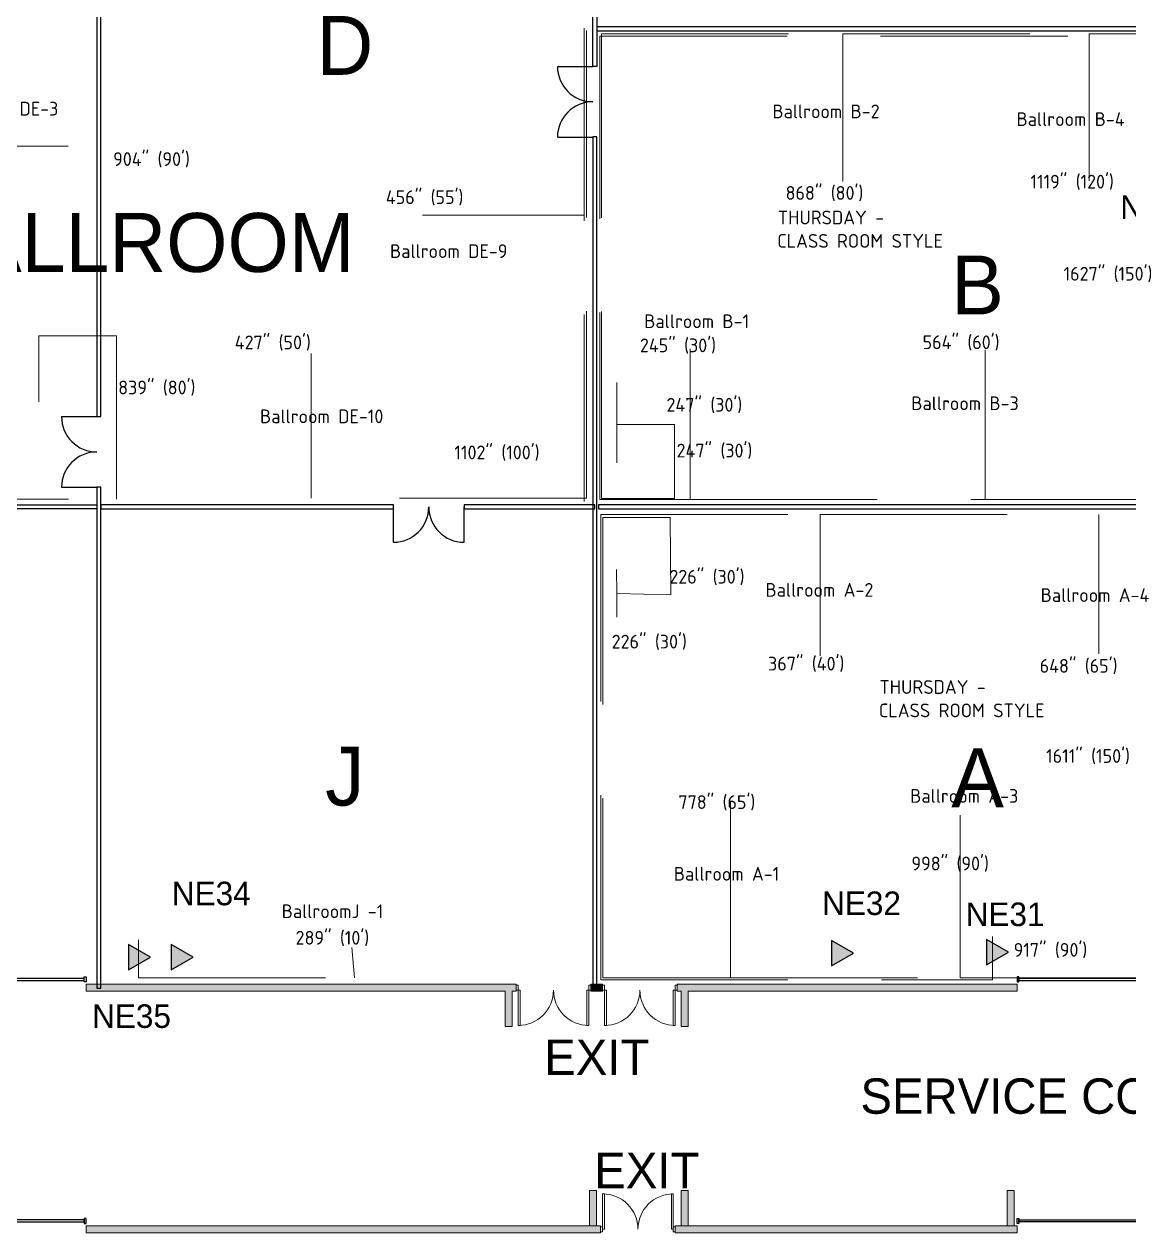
# Model space of a CAD drawing. Header units: inches. Extents: x 619 to 4401, y -2787 to -96.
# Drawn here: x 2310 to 3435, y -2747 to -1516 of the extents above; entities that cross this region are included whole.
import ezdxf
from ezdxf.enums import TextEntityAlignment as Align

# ---------------------------------------------------------------- set-up
doc = ezdxf.new("R2010")
doc.units = ezdxf.units.IN
doc.header["$LTSCALE"] = 100
doc.header["$MEASUREMENT"] = 0
doc.linetypes.add('DASHED', pattern=[19.049999999999997, 12.7, -6.35])
doc.linetypes.add('DASHEDTINY', pattern=[2.8575, 1.905, -0.9525])
for name, color, linetype, lineweight, true_color in [('AP-Name', 176, 'CONTINUOUS', 18, 0x000080), ('bldg_airwall_text', 176, 'CONTINUOUS', 25, 0x000080), ('bldg_text1', 96, 'CONTINUOUS', 25, 0x008000), ('WIRE RUN', 200, 'DASHEDTINY', 13, 0xaa00ff)]:
    doc.layers.add(name, color=color, linetype=linetype, lineweight=lineweight, true_color=true_color)
for name, color, linetype, lineweight in [('bldg_airwall', 52, 'DASHED', 25), ('bldg_doors', 7, 'CONTINUOUS', 13), ('bldg_text90', 94, 'CONTINUOUS', 25), ('bldg_wallint', 7, 'CONTINUOUS', 13), ('bldg_wallintsol', 7, 'CONTINUOUS', 13), ('data_jack', 110, 'CONTINUOUS', 25), ('LENGTH', 4, 'CONTINUOUS', 18)]:
    doc.layers.add(name, color=color, linetype=linetype, lineweight=lineweight)
doc.layers.add('bldg_doors_service', color=7, linetype='CONTINUOUS')
doc.layers.add('LAB DAY', color=140, linetype='CONTINUOUS', true_color=0x26a8ff)
doc.styles.add('bldgtx36', font='bldgtx36')
doc.styles.add('iso3098', font='iso3098')
doc.styles.add('showtx24', font='showtx24')

msp = doc.modelspace()

# ---------------------------------------------------------------- hatches: boundary and pattern name
at = {"layer": 'bldg_wallintsol'}
for points in [[(2811.458227699164, -2493.740741286925), (2803.833227699163, -2493.740741286925), (2373.458227699163, -2493.740741286925), (2373.458227699163, -2500.990741286925), (2800.208227699163, -2500.990741286925), (2800.208227699163, -2536.990741286924), (2807.458227699163, -2536.990741286925), (2807.458227699163, -2500.990741286925), (2811.458227699164, -2500.990741286925)], [(2899.458227699163, -2493.740741286925), (2887.458227699163, -2493.740741286925), (2887.458227699164, -2500.990741286925), (2899.458227699163, -2500.990741286925)], [(3321.458227699164, -2493.740741286925), (2983.083227699163, -2493.740741286925), (2975.458227699164, -2493.740741286924), (2975.458227699164, -2500.990741286925), (2979.458227699163, -2500.990741286925), (2979.458227699163, -2536.990741286924), (2986.708227699163, -2536.990741286925), (2986.708227699163, -2500.990741286924), (3321.458227699164, -2500.990741286925)], [(2893.230574189852, -2703.740741286927), (2885.980574189852, -2703.740741286927), (2885.980574189851, -2739.740741286926), (2893.230574189852, -2739.740741286926)], [(2986.708227699163, -2703.740741286927), (2979.458227699164, -2703.740741286927), (2979.458227699164, -2739.740741286927), (2986.708227699163, -2739.740741286928)], [(3318.622914502929, -2703.740741286927), (3311.372914502929, -2703.740741286927), (3311.372914502929, -2739.740741286927), (3318.622914502929, -2739.740741286927)], [(2897.458227699163, -2739.740741286926), (2373.458227699164, -2739.740741286927), (2373.458227699163, -2746.990741286927), (2897.458227699163, -2746.990741286927)], [(3321.458227699164, -2739.740741286927), (2973.458227699163, -2739.740741286927), (2973.458227699163, -2746.990741286926), (3321.458227699164, -2746.990741286927)]]:
    msp.add_hatch(color=256, dxfattribs=at).paths.add_polyline_path(points, flags=0)
at = {"layer": 'data_jack'}
for points in [[(3155.024428569972, -2462.10371393832), (3132.635032689401, -2449.17719019968), (3132.635032689401, -2475.030237676961)], [(3290.440727626187, -2448.379322886368), (3290.440727626187, -2474.23237036365), (3312.830123506758, -2461.305846625009)], [(2416.541362804255, -2453.387200135697), (2416.541362804255, -2479.240247612979), (2438.930758684826, -2466.313723874338)], [(2460.26734948064, -2453.387200135697), (2460.26734948064, -2479.240247612979), (2482.656745361211, -2466.313723874338)]]:
    msp.add_hatch(color=256, dxfattribs=at).paths.add_polyline_path(points, flags=0)

# ---------------------------------------------------------------- linework, layer by layer
at = {"layer": 'bldg_airwall', "linetype": 'CONTINUOUS'}
for p, q in [((2853.458227699163, -1559.193621903145), (2889.458227699163, -1559.193621903145)), ((2853.458227699163, -1631.193621903145), (2889.458227699163, -1631.193621903145)), ((2348.458227699163, -1915.74932954821), (2384.458227699163, -1915.74932954821)), ((2348.458227699163, -1987.74932954821), (2384.458227699163, -1987.74932954821)), ((2686.432974294178, -2043.740741036923), (2686.432974294178, -2007.740741036923)), ((2758.432974294178, -2043.740741036923), (2758.432974294178, -2007.740741036923))]:
    msp.add_line(p, q, dxfattribs=at)
at = {"layer": 'bldg_airwall'}
for points in [[(2388.458227699163, -1073.740741286923), (2384.458227699163, -1073.740741286923), (2384.458227699163, -1915.74932954821), (2388.458227699163, -1915.74932954821)], [(2889.458227699163, -1486.740741286923), (2893.458227699163, -1486.740741286923), (2893.458227699163, -1559.193621903145), (2889.458227699163, -1559.193621903145)], [(3607.458037949163, -1518.740741286925), (2893.458227699163, -1518.740741286923), (2893.458227699163, -1522.740741286923), (3607.458037949163, -1522.740741286925)], [(2893.458227699163, -1630.998564672388), (2889.458227699163, -1630.998564672388), (2889.458227699163, -2497.15307912938), (2893.458227699163, -2497.15307912938)], [(2388.458227699163, -1987.74932954821), (2384.458227699163, -1987.74932954821), (2384.458227699163, -2497.986329186634), (2388.458227699163, -2497.986329186634)], [(2084.458227699163, -2005.740741036922), (2384.458227699163, -2005.740741036923), (2384.458227699163, -2009.740741036923), (2084.458227699163, -2009.740741036923)], [(2686.432974294178, -2005.740741036922), (2388.458227699163, -2005.740741036923), (2388.458227699163, -2009.740741036923), (2686.432974294178, -2009.740741036923)], [(2891.432974294178, -2005.740741036922), (2758.432974294178, -2005.740741036923), (2758.432974294178, -2009.740741036923), (2891.432974294178, -2009.740741036923)], [(3609.432784544178, -2005.740741036924), (2895.432974294177, -2005.740741036922), (2895.432974294177, -2009.740741036923), (3609.432784544178, -2009.740741036924)]]:
    msp.add_lwpolyline(points, close=True, dxfattribs=at)
at = {"layer": 'bldg_airwall', "linetype": 'CONTINUOUS'}
for centre, start, end in [((2889.458227699163, -1559.193621903145), 180, 270), ((2889.458227699163, -1631.193621903145), 90, 180), ((2384.458227699163, -1915.74932954821), 180, 270), ((2384.458227699163, -1987.74932954821), 90, 180), ((2686.432974294178, -2007.740741036923), 270, 7.000000000000001e-15), ((2758.432974294178, -2007.740741036923), 180, 270)]:
    msp.add_arc(centre, 36, start, end, dxfattribs=at)
at = {"layer": 'bldg_doors'}
for p, q in [((2813.458227699163, -2494.865741286924), (2811.458227699164, -2494.865741286924)), ((2811.458227699164, -2494.865741286924), (2811.458227699164, -2499.865741286924)), ((2813.458227699163, -2499.865741286924), (2813.458227699163, -2494.865741286924)), ((2885.458227699163, -2494.865741286924), (2887.458227699163, -2494.865741286924)), ((2885.458227699163, -2499.865741286924), (2885.458227699163, -2494.865741286924)), ((2887.458227699163, -2494.865741286924), (2887.458227699163, -2499.865741286924)), ((2901.458227699163, -2494.865741286924), (2899.458227699163, -2494.865741286924)), ((2899.458227699163, -2494.865741286924), (2899.458227699163, -2499.865741286924)), ((2901.458227699163, -2499.865741286924), (2901.458227699163, -2494.865741286924)), ((2973.458227699163, -2494.865741286924), (2975.458227699164, -2494.865741286924)), ((2973.458227699163, -2499.865741286924), (2973.458227699163, -2494.865741286924)), ((2975.458227699164, -2494.865741286924), (2975.458227699164, -2499.865741286924)), ((2811.458227699164, -2499.865741286924), (2813.458227699163, -2499.865741286924)), ((2813.458227699163, -2499.865741286924), (2815.458227699163, -2499.865741286924)), ((2813.458227699163, -2535.865741286924), (2813.458227699163, -2499.865741286924)), ((2815.458227699163, -2499.865741286924), (2815.458227699163, -2535.865741286924)), ((2885.458227699163, -2499.865741286924), (2883.458227699163, -2499.865741286924)), ((2883.458227699163, -2499.865741286924), (2883.458227699163, -2535.865741286924)), ((2885.458227699163, -2535.865741286924), (2885.458227699163, -2499.865741286924)), ((2887.458227699163, -2499.865741286924), (2885.458227699163, -2499.865741286924)), ((2899.458227699163, -2499.865741286924), (2901.458227699163, -2499.865741286924)), ((2901.458227699163, -2499.865741286924), (2903.458227699163, -2499.865741286924)), ((2901.458227699163, -2535.865741286924), (2901.458227699163, -2499.865741286924)), ((2903.458227699163, -2499.865741286924), (2903.458227699163, -2535.865741286924)), ((2973.458227699163, -2499.865741286924), (2971.458227699163, -2499.865741286924)), ((2971.458227699163, -2499.865741286924), (2971.458227699163, -2535.865741286924)), ((2973.458227699163, -2535.865741286924), (2973.458227699163, -2499.865741286924)), ((2975.458227699164, -2499.865741286924), (2973.458227699163, -2499.865741286924)), ((2815.458227699163, -2535.865741286924), (2813.458227699163, -2535.865741286924)), ((2883.458227699163, -2535.865741286924), (2885.458227699163, -2535.865741286924)), ((2903.458227699163, -2535.865741286924), (2901.458227699163, -2535.865741286924)), ((2971.458227699163, -2535.865741286924), (2973.458227699163, -2535.865741286924)), ((2901.458227699162, -2707.365741286927), (2899.458227699162, -2707.365741286927)), ((2899.458227699162, -2707.365741286927), (2899.458227699162, -2743.365741286927)), ((2901.458227699162, -2743.365741286927), (2901.458227699162, -2707.365741286927)), ((2969.458227699163, -2743.365741286927), (2969.458227699163, -2707.365741286927)), ((2969.458227699163, -2707.365741286927), (2971.458227699163, -2707.365741286927)), ((2971.458227699163, -2707.365741286927), (2971.458227699163, -2743.365741286927)), ((2899.458227699163, -2740.865741286927), (2897.458227699163, -2740.865741286927)), ((2897.458227699163, -2740.865741286927), (2897.458227699163, -2745.865741286927)), ((2899.458227699163, -2745.865741286927), (2899.458227699163, -2740.865741286927)), ((2899.458227699162, -2743.365741286927), (2901.458227699162, -2743.365741286927)), ((2971.458227699163, -2743.365741286927), (2969.458227699163, -2743.365741286927)), ((2971.458227699163, -2740.865741286927), (2973.458227699163, -2740.865741286927)), ((2971.458227699163, -2745.865741286927), (2971.458227699163, -2740.865741286927)), ((2973.458227699163, -2740.865741286927), (2973.458227699163, -2745.865741286927)), ((2897.458227699163, -2745.865741286927), (2899.458227699163, -2745.865741286927)), ((2973.458227699163, -2745.865741286927), (2971.458227699163, -2745.865741286927))]:
    msp.add_line(p, q, dxfattribs=at)
for centre, start, end in [((2813.458227699163, -2499.865741286924), -90, 0), ((2885.458227699163, -2499.865741286924), 180, 270), ((2901.458227699163, -2499.865741286924), -90, 0), ((2973.458227699163, -2499.865741286924), 180, 270), ((2899.458227699162, -2743.365741286927), 0, 90), ((2971.458227699163, -2743.365741286927), 90, 180)]:
    msp.add_arc(centre, 36, start, end, dxfattribs=at)
at = {"layer": 'bldg_doors_service'}
for p, q in [((2371.458227699163, -2487.865741286924), (2231.458227699163, -2487.865741286924)), ((2231.458227699163, -2489.865741286925), (2371.458227699163, -2489.865741286925)), ((2371.458227699163, -2486.365741286924), (2373.458227699163, -2486.365741286924)), ((2371.458227699163, -2491.365741286924), (2371.458227699163, -2486.365741286924)), ((2371.458227699163, -2489.865741286925), (2371.458227699163, -2487.865741286924)), ((2373.458227699163, -2491.365741286924), (2371.458227699163, -2491.365741286924)), ((2373.458227699163, -2486.365741286924), (2373.458227699163, -2491.365741286924)), ((3323.458227699163, -2486.365741286924), (3321.458227699164, -2486.365741286924)), ((3321.458227699164, -2486.365741286924), (3321.458227699164, -2491.365741286924)), ((3321.458227699164, -2491.365741286924), (3323.458227699163, -2491.365741286924)), ((3323.458227699163, -2491.365741286924), (3323.458227699163, -2486.365741286924)), ((3463.458227699163, -2487.865741286924), (3323.458227699163, -2487.865741286924)), ((3323.458227699163, -2487.865741286924), (3323.458227699163, -2489.865741286925)), ((3323.458227699163, -2489.865741286925), (3463.458227699163, -2489.865741286925)), ((2373.458227699163, -2732.365741286927), (2371.458227699163, -2732.365741286927)), ((2371.458227699163, -2732.365741286927), (2371.458227699163, -2737.365741286927)), ((2373.458227699163, -2737.365741286927), (2373.458227699163, -2732.365741286927)), ((3321.458227699164, -2737.365741286927), (3321.458227699164, -2732.365741286927)), ((3321.458227699164, -2732.365741286927), (3323.458227699163, -2732.365741286927)), ((3323.458227699163, -2732.365741286927), (3323.458227699163, -2737.365741286927)), ((2371.458227699163, -2733.865741286927), (2231.458227699163, -2733.865741286927)), ((2231.458227699163, -2735.865741286927), (2371.458227699163, -2735.865741286927)), ((2371.458227699163, -2735.865741286927), (2371.458227699163, -2733.865741286927)), ((2371.458227699163, -2737.365741286927), (2373.458227699163, -2737.365741286927)), ((3323.458227699163, -2737.365741286927), (3321.458227699164, -2737.365741286927)), ((3323.458227699163, -2735.865741286927), (3323.458227699163, -2733.865741286927)), ((3323.458227699163, -2733.865741286927), (3463.458227699163, -2733.865741286927)), ((3463.458227699163, -2735.865741286927), (3323.458227699163, -2735.865741286927))]:
    msp.add_line(p, q, dxfattribs=at)
at = {"layer": 'bldg_wallint'}
for p, q in [((2803.833227699163, -2493.740741286925), (2373.458227699163, -2493.740741286925)), ((2373.458227699163, -2493.740741286925), (2373.458227699163, -2500.990741286925)), ((2811.458227699164, -2493.740741286925), (2803.833227699163, -2493.740741286925)), ((2811.458227699164, -2500.990741286925), (2811.458227699164, -2493.740741286925)), ((2899.458227699163, -2493.740741286925), (2887.458227699163, -2493.740741286925)), ((2887.458227699163, -2493.740741286925), (2887.458227699163, -2500.990741286925)), ((2899.458227699163, -2500.990741286925), (2899.458227699163, -2493.740741286925)), ((2983.083227699163, -2493.740741286925), (2975.458227699164, -2493.740741286925)), ((2975.458227699164, -2493.740741286925), (2975.458227699164, -2500.990741286925)), ((3321.458227699164, -2493.740741286925), (2983.083227699163, -2493.740741286925)), ((3321.458227699164, -2500.990741286925), (3321.458227699164, -2493.740741286925)), ((2373.458227699163, -2500.990741286925), (2800.208227699163, -2500.990741286925)), ((2800.208227699163, -2500.990741286925), (2800.208227699163, -2536.990741286925)), ((2807.458227699163, -2536.990741286925), (2807.458227699163, -2500.990741286925)), ((2807.458227699163, -2500.990741286925), (2811.458227699164, -2500.990741286925)), ((2887.458227699163, -2500.990741286925), (2899.458227699163, -2500.990741286925)), ((2975.458227699164, -2500.990741286925), (2979.458227699163, -2500.990741286925)), ((2979.458227699163, -2500.990741286925), (2979.458227699163, -2536.990741286925)), ((2986.708227699163, -2500.990741286925), (3321.458227699164, -2500.990741286925)), ((2986.708227699163, -2536.990741286925), (2986.708227699163, -2500.990741286925)), ((2800.208227699163, -2536.990741286925), (2807.458227699163, -2536.990741286925)), ((2979.458227699163, -2536.990741286925), (2986.708227699163, -2536.990741286925)), ((2885.980574189852, -2703.740741286927), (2893.230574189852, -2703.740741286927)), ((2885.980574189852, -2739.740741286927), (2885.980574189852, -2703.740741286927)), ((2893.230574189852, -2703.740741286927), (2893.230574189852, -2739.740741286927)), ((2979.458227699163, -2703.740741286927), (2986.708227699163, -2703.740741286927)), ((2979.458227699163, -2739.740741286927), (2979.458227699163, -2703.740741286927)), ((2986.708227699163, -2703.740741286927), (2986.708227699163, -2739.740741286927)), ((3311.372914502929, -2703.740741286927), (3318.622914502929, -2703.740741286927)), ((3311.372914502929, -2739.740741286927), (3311.372914502929, -2703.740741286927)), ((3318.622914502929, -2703.740741286927), (3318.622914502929, -2739.740741286927)), ((2373.458227699163, -2739.740741286927), (2373.458227699163, -2746.990741286927)), ((2897.458227699163, -2739.740741286927), (2373.458227699163, -2739.740741286927)), ((2893.230574189852, -2739.740741286927), (2897.230574189851, -2739.740741286927)), ((2897.458227699163, -2746.990741286927), (2897.458227699163, -2739.740741286927)), ((2897.458227699163, -2746.990741286927), (2897.458227699163, -2739.740741286927)), ((3321.458227699164, -2739.740741286927), (2973.458227699163, -2739.740741286927)), ((2973.458227699163, -2746.990741286927), (2973.458227699163, -2739.740741286927)), ((2973.458227699163, -2746.990741286927), (2973.458227699163, -2739.740741286927)), ((2973.458227699163, -2739.740741286927), (2973.458227699163, -2746.990741286927)), ((3321.458227699164, -2746.990741286927), (3321.458227699164, -2739.740741286927)), ((2373.458227699163, -2746.990741286927), (2897.458227699163, -2746.990741286927)), ((2973.458227699164, -2746.990741286927), (3321.458227699164, -2746.990741286927))]:
    msp.add_line(p, q, dxfattribs=at)
at = {"layer": 'data_jack'}
for points in [[(3155.024428569972, -2462.10371393832), (3132.635032689401, -2449.17719019968), (3132.635032689401, -2475.030237676961)], [(3312.830123506758, -2461.305846625009), (3290.440727626187, -2448.379322886368), (3290.440727626187, -2474.23237036365)], [(2438.930758684826, -2466.313723874338), (2416.541362804255, -2453.387200135697), (2416.541362804255, -2479.240247612979)], [(2482.656745361211, -2466.313723874338), (2460.26734948064, -2453.387200135697), (2460.26734948064, -2479.240247612979)]]:
    msp.add_lwpolyline(points, close=True, dxfattribs=at)
at = {"layer": 'WIRE RUN', "color": 40, "true_color": 0xffaa00}
for p, q in [((2883.088189404556, -1998.868062570444), (2883.088189404556, -1075.838478693299)), ((2896.791080039798, -2000.183540072134), (2896.791080039798, -1528.255872046569)), ((2896.791080039798, -1528.255872046569), (3593.267387793384, -1528.255872046569)), ((2897.665434085441, -2015.452945163523), (2897.665434085441, -2489.344098561197)), ((3296.613195681604, -2489.344098561197), (3296.613195681604, -2445.152528135893)), ((2897.665434085441, -2489.344098561197), (3296.613195681604, -2489.344098561197))]:
    msp.add_line(p, q, dxfattribs=at)
at = {"layer": 'WIRE RUN'}
for p, q in [((2880.639316192692, -1710.642123459716), (2880.639316192692, -1450.022072089877)), ((2898.353263631548, -1999.140409716529), (2898.353263631548, -1526.06797784042)), ((2898.353263631548, -1526.06797784042), (3143.998199871419, -1526.06797784042)), ((3143.998199871419, -1526.06797784042), (3143.998199871419, -1676.250124404878)), ((3143.998199871419, -1526.06797784042), (3394.809495621044, -1526.06797784042)), ((3394.809495621044, -1526.06797784042), (3394.809495621044, -1675.722921726743)), ((1879.107990896557, -1640.484846023196), (2423.793017874784, -1640.484846023196)), ((2880.639316192692, -1710.642123459716), (2716.172622409595, -1710.642123459716)), ((2880.639316192692, -2002.2508312889), (2880.639316192692, -1710.642123459716)), ((2602.686866538083, -1998.868062570444), (2602.686866538083, -1851.655639672472)), ((2988.688496596022, -2000.183540072134), (2988.688496596022, -1846.81224498603)), ((3288.885035808347, -2000.183540072134), (3288.885035808347, -1847.867100392024)), ((2883.088189404556, -1998.868062570444), (2602.686866538083, -1998.868062570444)), ((2896.791080039798, -2000.183540072134), (2988.688496596022, -2000.183540072134)), ((2988.688496596022, -2000.183540072134), (3288.885035808347, -2000.183540072134)), ((3288.885035808347, -2000.183540072134), (3510.602663541938, -2000.183540072134)), ((2897.665434085441, -2015.452945163523), (3120.862082983883, -2015.452945163523)), ((2899.610214078047, -2018.454541605243), (2899.610214078047, -2487.238351131159)), ((3120.862082983883, -2015.452945163523), (3120.862082983883, -2159.263721116321)), ((3120.862082983883, -2015.452945163523), (3404.681508764711, -2015.452945163523)), ((3404.681508764711, -2015.452945163523), (3404.681508764711, -2157.390624329257)), ((3029.651329240631, -2487.238351131159), (3029.651329240631, -2307.816782577062)), ((3263.515779006172, -2487.238351131159), (3263.515779006172, -2321.558063630711)), ((2426.954882843568, -2448.50781485672), (2426.954882843568, -2487.186199887015)), ((2646.792009121638, -2487.186199887015), (2644.14212082225, -2456.56055868581)), ((2426.954882843568, -2487.186199887015), (2646.792009121638, -2487.186199887015)), ((2899.610214078047, -2487.238351131159), (3029.651329240631, -2487.238351131159)), ((3029.651329240631, -2487.238351131159), (3263.515779006172, -2487.238351131159)), ((3263.515779006172, -2487.238351131159), (3528.391293084555, -2487.238351131159))]:
    msp.add_line(p, q, dxfattribs=at)
at = {"layer": 'WIRE RUN', "color": 3}
for p, q in [((3394.809495621044, -1526.06797784042), (3595.241628841937, -1526.06797784042)), ((2404.42715484648, -1833.610871405733), (2325.50676709713, -1833.610871405733)), ((2325.50676709713, -1833.610871405733), (2325.50676709713, -1900.57115857431)), ((2404.42715484648, -1999.826614117881), (2404.42715484648, -1833.610871405733)), ((2914.106303273583, -1923.650195388127), (2914.106303273583, -1880.894182981197)), ((2972.564655250756, -1923.650195388127), (2914.106303273583, -1923.650195388127)), ((2914.106303273583, -1923.650195388127), (2914.106303273583, -1962.903921406555)), ((2972.564655250756, -1999.140409716529), (2972.564655250756, -1923.650195388127)), ((2165.052957811673, -1999.826614117881), (2404.42715484648, -1999.826614117881)), ((2898.353263631548, -1999.140409716529), (2972.564655250756, -1999.140409716529))]:
    msp.add_line(p, q, dxfattribs=at)
at = {"layer": 'WIRE RUN', "color": 3, "linetype": 'DASHEDTINY'}
for p, q in [((2899.610214078047, -2018.454541605243), (2968.265002381875, -2018.38638808253)), ((2968.265002381875, -2018.38638808253), (2968.828561334292, -2097.143751682846)), ((2914.022453211711, -2095.875744039908), (2913.599783997398, -2071.642709085964)), ((2968.828561334292, -2097.143751682846), (2914.022453211711, -2095.875744039908)), ((2914.022453211711, -2095.875744039908), (2914.022453211711, -2119.896927923158))]:
    msp.add_line(p, q, dxfattribs=at)

# ---------------------------------------------------------------- texts
at = {"layer": 'AP-Name', "style": 'iso3098'}
for s, p in [('Ballroom DE-3', (2226.097784505952, -1609.191277210886)), ('Ballroom B-2', (3072.394974996912, -1611.937687567181)), ('Ballroom B-4', (3320.996598230321, -1619.82967134964)), ('Ballroom DE-9', (2682.982482635995, -1754.25777710815)), ('Ballroom B-1', (2941.904129832526, -1825.67891500877)), ('Ballroom B-3', (3213.801285937885, -1909.202410039791)), ('Ballroom DE-10', (2550.627995616326, -1922.505006370441)), ('Ballroom A-2', (3065.378034169985, -2099.267686134004)), ('Ballroom A-4', (3345.543458447267, -2104.529008655643)), ('Ballroom A-3', (3212.69506477588, -2309.062921684363)), ('Ballroom A-1', (2972.032020009447, -2388.397033831557)), ('BallroomJ -1', (2572.734318983681, -2426.518181982873))]:
    msp.add_text(s, height=14, dxfattribs=at).set_placement(p)
at = {"layer": 'bldg_airwall_text', "style": 'bldgtx36'}
for s, p in [('D', (2636.981262161774, -1567.716064660004)), ('B', (3281.286866257403, -1811.720475687291)), ('J', (2636.981262161774, -2311.898274053443)), ('A', (3281.286866257403, -2313.555841471861))]:
    msp.add_text(s, height=60, dxfattribs=at).set_placement(p, align=Align.CENTER)
at = {"layer": 'bldg_text1', "style": 'bldgtx36'}
msp.add_text('BALLROOM', height=60, dxfattribs=at).set_placement((2423.791920500777, -1768.428257071406), align=Align.CENTER)
at = {"layer": 'bldg_text90', "style": 'bldgtx36'}
for s, p in [('EXIT', (2893.566562015676, -2586.167354267179)), ('SERVICE CORRIDOR', (3405.427949790801, -2625.723715002661)), ('EXIT', (2944.465508426843, -2701.512916865328))]:
    msp.add_text(s, height=36, dxfattribs=at).set_placement(p, align=Align.CENTER)
at = {"layer": 'data_jack', "style": 'showtx24'}
for s, p in [('NE26', (3426.614805513145, -1714.481135723651)), ('NE34', (2460.840864738664, -2413.391535768635)), ('NE32', (3122.977384104004, -2423.384378574553)), ('NE31', (3269.147127958986, -2434.626298858105)), ('NE35', (2379.635470890727, -2538.301903603974))]:
    msp.add_text(s, height=24, dxfattribs=at).set_placement(p)
at = {"layer": 'LAB DAY', "style": 'iso3098'}
for s, p in [('THURSDAY -', (3077.837958662088, -1720.029148384797)), ('CLASS ROOM STYLE', (3077.32050103622, -1743.832199174719)), ('THURSDAY -', (3181.329483835661, -2198.15999468671)), ('CLASS ROOM STYLE', (3180.812026209794, -2221.963045476632))]:
    msp.add_text(s, height=14, dxfattribs=at).set_placement(p)
at = {"layer": 'LENGTH', "style": 'iso3098'}
for s, p in [('904" (90\')', (2401.07484562276, -1660.52776948378)), ('1119" (120\')', (3335.126827604728, -1683.500478813309)), ('456" (55\')', (2678.7244740605, -1699.312834639025)), ('868" (80\')', (3085.780061890628, -1694.975165621189)), ('1627" (150\')', (3368.822336485021, -1777.30149002059)), ('427" (50\')', (2524.861305052926, -1847.201057366428)), ('245" (30\')', (2937.433960102461, -1850.213352194112)), ('564" (60\')', (3225.297682443554, -1847.060300297045)), ('839" (80\')', (2406.188349933232, -1893.11618881135)), ('247" (30\')', (2964.506345948418, -1910.76578917501)), ('1102" (100\')', (2748.55040696473, -1959.281070534869)), ('247" (30\')', (2974.758610410792, -1957.381554152368)), ('226" (30\')', (2967.419663953249, -2085.872572634501)), ('226" (30\')', (2908.668643163746, -2151.949859805428)), ('367" (40\')', (3067.930549078647, -2174.362081150611)), ('648" (65\')', (3344.505266899691, -2176.61269270774)), ('1611" (150\')', (3351.057944812558, -2268.396098617624)), ('778" (65\')', (2976.650443229536, -2315.342095940083)), ('998" (90\')', (3213.924717322485, -2377.88458874221)), ('289" (10\')', (2586.78786694968, -2453.5162546528)), ('917" (90\')', (3318.008416266495, -2465.829872206039))]:
    msp.add_text(s, height=14, dxfattribs=at).set_placement(p)

doc.saveas('drawing.dxf')
